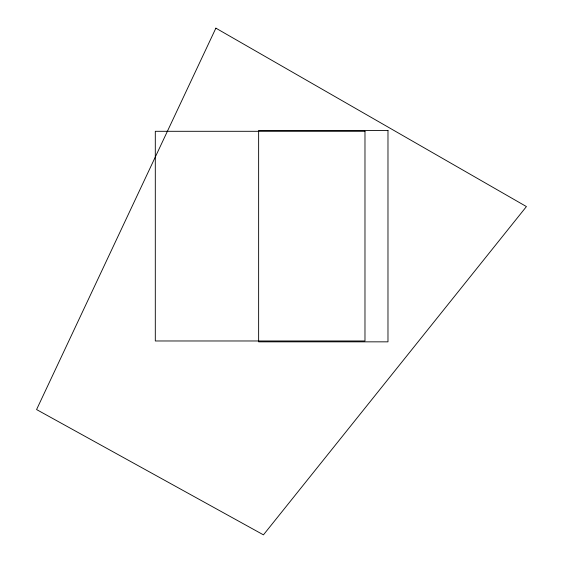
<?xml version="1.0" encoding="UTF-8"?>
<svg xmlns="http://www.w3.org/2000/svg" width="563" height="563" viewBox="0 0 563 563"><rect width="100%" height="100%" fill="white"/><g stroke="black" fill="none" stroke-linecap="round" stroke-linejoin="round"><path stroke-width="0.84" d="M215.882 28.15L36.574 409.561L263.442 534.85L526.426 206.572L215.882 28.15M387.977 130.44L258.635 130.44L258.635 341.84L387.977 341.84L387.977 130.44M364.979 131.299L155.304 131.299L155.304 340.974L364.979 340.974L364.979 131.299"/></g></svg>
